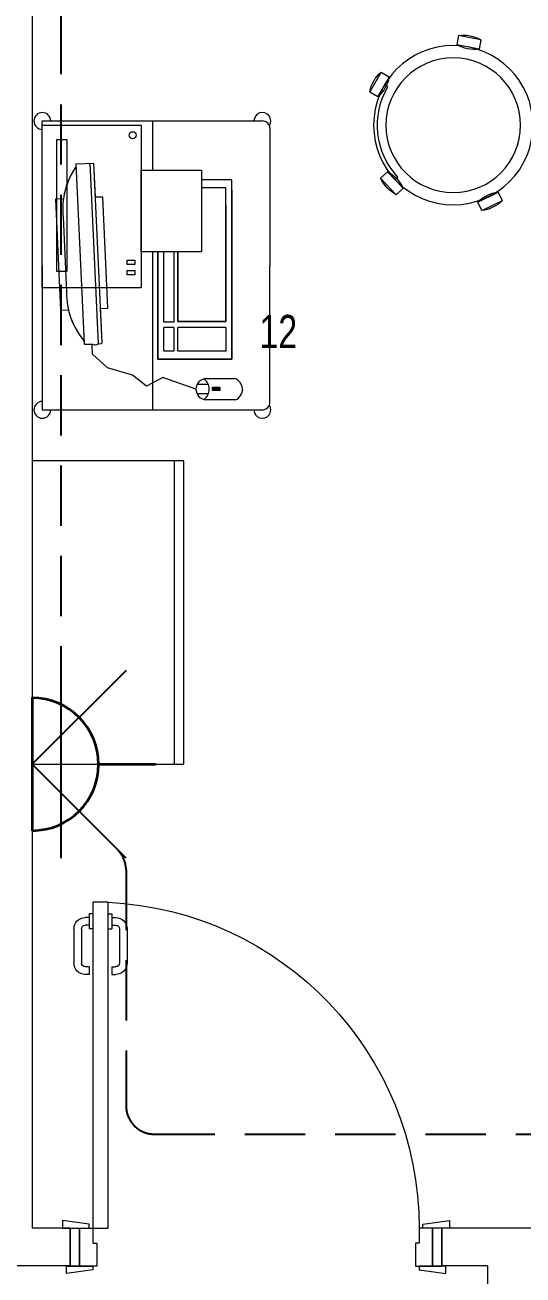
# Model space of a CAD drawing. Header units: inches. Extents: x -12418 to 57169, y -29325 to 19878.
# Drawn here: x 45264 to 46577, y -6971 to -3675 of the extents above; entities that cross this region are included whole.
import ezdxf
from ezdxf.enums import TextEntityAlignment as Align

# ---------------------------------------------------------------- set-up
doc = ezdxf.new("R2010")
doc.units = ezdxf.units.IN
doc.header["$LTSCALE"] = 25
doc.header["$MEASUREMENT"] = 0
doc.linetypes.add('DASHDOT', pattern=[25.4, 12.7, -6.35, 0, -6.35])
doc.linetypes.add('HIDDEN', pattern=[9.525, 6.35, -3.175])
doc.layers.get('0').update_dxf_attribs({"color": 8})
doc.layers.get('Defpoints').update_dxf_attribs({"color": 8})
for name, color, linetype, lineweight in [('00-Ground Floor$0$72_EGR_EQP_TAG', 142, 'Continuous', 5), ('00-Ground Floor$0$LOADING', 253, 'Continuous', 5), ('00-Ground Floor$0$Walls', 251, 'Continuous', 5), ('00-Ground Floor$0$Wooden Joinery', 251, 'Continuous', 5), ('E-LITE-CLNG-CNDT', 6, 'DASHDOT', 35), ('E-LITE-EXIT-NUMB', 6, 'Continuous', 25), ('E-POWR-FLOR-CNDT', 6, 'HIDDEN', 25), ('E-POWR-WALL @ 100', 4, 'Continuous', 35)]:
    doc.layers.add(name, color=color, linetype=linetype, lineweight=lineweight)
doc.styles.add('00-Ground Floor$0$X3G_ENTITY_257CFD', font='swisscl.ttf', dxfattribs={"height": 200})
doc.styles.add('DC_Simplex', font='SIMPLEX.shx', dxfattribs={"width": 0.7})

# ---------------------------------------------------------------- blocks, each defined once
blk = doc.blocks.new('00-Ground Floor$0$A$C72370EFE')
at = {"layer": '00-Ground Floor$0$Wooden Joinery'}
for p, q in [((-0.01, -0.03), (-0.01, -0.07)), ((0, -0.03), (-0.01, -0.03)), ((0.04, -0.03), (0.05, -0.03)), ((0.05, -0.03), (0.05, -0.07)), ((-0.01, -0.04), (-0.02, -0.04)), ((-0.01, -0.06), (-0.02, -0.06)), ((0.05, -0.04), (0.06, -0.04)), ((0.05, -0.06), (0.06, -0.06)), ((-0.05, -0.07), (-0.05, -0.16)), ((-0.03, -0.07), (-0.03, -0.16)), ((0, -0.07), (-0.01, -0.07)), ((0.04, -0.07), (0.05, -0.07)), ((0.07, -0.07), (0.07, -0.16)), ((0.09, -0.07), (0.09, -0.16)), ((-0.01, -0.17), (-0.02, -0.17)), ((-0.01, -0.19), (-0.02, -0.19)), ((-0.01, -0.17), (-0.01, -0.19)), ((0.05, -0.17), (0.06, -0.17)), ((0.05, -0.17), (0.05, -0.19)), ((0.05, -0.19), (0.06, -0.19))]:
    blk.add_line(p, q, dxfattribs=at)
for centre, radius, start, end in [((-0.02, -0.07), 0.03, 90, 180), ((-0.02, -0.07), 0.01, 90, 180), ((0.06, -0.07), 0.03, 0, 90), ((0.06, -0.07), 0.01, 0, 90), ((-0.02, -0.16), 0.03, 180, 270), ((-0.02, -0.16), 0.01, 180, 270), ((0.06, -0.16), 0.01, 270, 0), ((0.06, -0.16), 0.03, 270, 0)]:
    blk.add_arc(centre, radius, start, end, dxfattribs=at)
blk = doc.blocks.new('00-Ground Floor$0$A$C5DAD61B4')
at = {"layer": '00-Ground Floor$0$Wooden Joinery'}
for points in [[(80, 959.1), (80, 969.1), (10, 979.1), (10, 959.1)], [(940, 959.1), (940, 969.1), (1010, 979.1), (1010, 959.1)], [(70, 859.1), (70, 849.1), (0, 839.1), (0, 859.1)], [(120, 859.1), (120, 0), (80, 0), (80, 859.1)], [(950, 859.1), (950, 849.1), (1020, 839.1), (1020, 859.1)]]:
    blk.add_lwpolyline(points, close=True, dxfattribs=at)
for points in [[(45, 859.1), (45, 959.1), (20, 959.1), (20, 859.1), (45, 859.1)], [(45, 859.1), (80, 859.1), (80, 899.1), (90, 899.1), (90, 959.1), (45, 959.1), (45, 859.1)], [(975, 859.1), (940, 859.1), (940, 899.1), (930, 899.1), (930, 959.1), (975, 959.1), (975, 859.1)], [(975, 859.1), (975, 959.1), (1000, 959.1), (1000, 859.1), (975, 859.1)]]:
    blk.add_lwpolyline(points, dxfattribs=at)
blk.add_arc((80, 859.1), 860, 272.666, 0, dxfattribs=at)
at = {"layer": '00-Ground Floor$0$Wooden Joinery', "xscale": 999.9999999998854, "yscale": 999.9999999998854, "zscale": 999.9999999998854, "rotation": 180}
blk.add_blockref('00-Ground Floor$0$A$C72370EFE', (120, 0), dxfattribs=at)
blk = doc.blocks.new('00-Ground Floor$0$GF21027-P')
at = {"layer": '00-Ground Floor$0$LOADING'}
for p, q in [((0.4, 0.4), (-0.4, 0.4)), ((-0.4, 0.4), (-0.4, 0)), ((0.4, 0), (0.4, 0.4)), ((-0.4, 0.025), (0.4, 0.025)), ((-0.4, 0), (0.4, 0))]:
    blk.add_line(p, q, dxfattribs=at)
blk = doc.blocks.new('00-Ground Floor$0$M.168.61.15')
at = {"layer": '00-Ground Floor$0$LOADING'}
for p, q in [((-10248.8, 19911.8), (-10248.8, 20292.7)), ((-10248.8, 20292.7), (-9668.8, 20292.7)), ((-9958.8, 20292.7), (-9958.8, 20163.4)), ((-9648.8, 20272.7), (-9648.8, 19911.8)), ((-10160.3, 20179.3), (-10113, 20181.5)), ((-10160.3, 20179.3), (-10138.7, 19705.9)), ((-10101.1, 19705.1), (-10123, 20181)), ((-10091.3, 19708), (-10113, 20181.7)), ((-10108.9, 20091.4), (-10113, 20181.7)), ((-9749.5, 20110), (-9749.5, 19664.7)), ((-9749.5, 19664.7), (-9749.5, 20110)), ((-10193.1, 20087.5), (-10214.1, 20086.6)), ((-10193.1, 20087.5), (-10214.1, 20086.6)), ((-10214.1, 20086.6), (-10200.8, 19793.4)), ((-10214.1, 20086.6), (-10200.8, 19793.4)), ((-10089.4, 20092.2), (-10108.9, 20091.4)), ((-10089.4, 20092.2), (-10108.9, 20091.4)), ((-10076.1, 19799.1), (-10089.4, 20092.2)), ((-10076.1, 19799.1), (-10089.4, 20092.2)), ((-9765.1, 20069.2), (-9765.1, 19763.5)), ((-10193.8, 20040.3), (-10184.8, 19841.3)), ((-9958.8, 19947.3), (-9958.8, 19530.9)), ((-9944, 19664.7), (-9944, 19947.3)), ((-9944, 19947.3), (-9944, 19664.7)), ((-9902.4, 19947.3), (-9902.4, 19762.4)), ((-9892, 19763.5), (-9892, 19947.3)), ((-10248.8, 19911.8), (-10248.8, 19530.9)), ((-9648.8, 19550.9), (-9648.8, 19911.8)), ((-10200.8, 19793.4), (-10179.8, 19794.3)), ((-10200.8, 19793.4), (-10179.9, 19794.3)), ((-10095.5, 19798.2), (-10076.1, 19799.1)), ((-10095.5, 19798.2), (-10076.1, 19799.1)), ((-10091.3, 19708), (-10095.5, 19798.2)), ((-9928.4, 19685.5), (-9928.4, 19747.9)), ((-9902.4, 19747.9), (-9928.4, 19747.9)), ((-9902.4, 19747.9), (-9902.4, 19685.5)), ((-9765.1, 19763.5), (-9892, 19763.5)), ((-9765.1, 19747.9), (-9892, 19747.9)), ((-9892, 19685.5), (-9892, 19747.9)), ((-9765.1, 19747.9), (-9765.1, 19685.5)), ((-10139, 19713.2), (-10138.7, 19705.9)), ((-10136.6, 19704), (-10116.2, 19704.2)), ((-10136.6, 19704), (-10116.2, 19704.2)), ((-10116.9, 19677.7), (-10117.2, 19704.2)), ((-10101.1, 19705.1), (-10093.2, 19705.8)), ((-10101.1, 19705.1), (-10093.2, 19705.8)), ((-9902.4, 19685.5), (-9928.4, 19685.5)), ((-9765.1, 19685.5), (-9892, 19685.5)), ((-10077.1, 19641.4), (-10116.9, 19677.7)), ((-9749.5, 19664.7), (-9944, 19664.7)), ((-9944, 19664.7), (-9749.5, 19664.7)), ((-10011.5, 19622.3), (-10077.1, 19641.4)), ((-9974.3, 19593.8), (-10011.5, 19622.3)), ((-9931.1, 19616.3), (-9974.3, 19593.8)), ((-9844, 19585.4), (-9931.1, 19616.3)), ((-9811, 19597.7), (-9841.1, 19597.7)), ((-9811, 19573), (-9841.1, 19573)), ((-10248.8, 19530.9), (-9668.8, 19530.9))]:
    blk.add_line(p, q, dxfattribs=at)
for points in [[(-9988.6, 20281.4), (-9988.6, 19853.1), (-10248.8, 19853.1), (-10248.8, 20281.4)], [(-10184.6, 20243.5), (-10184.6, 19896.1), (-10210.9, 19896.1), (-10210.9, 20243.5)], [(-9829.3, 20163.4), (-9829.3, 19947.3), (-9988.6, 19947.3), (-9988.6, 20163.4)], [(-10004.9, 19926), (-10004.9, 19914.5), (-10025, 19914.5), (-10025, 19926)], [(-10004.9, 19898.7), (-10004.9, 19887.3), (-10025, 19887.3), (-10025, 19898.7)], [(-9780.9, 19591), (-9780.9, 19581.8), (-9800.5, 19581.8), (-9800.5, 19591)], [(-9783.4, 19588.5), (-9783.4, 19584.3), (-9798, 19584.3), (-9798, 19588.5)]]:
    blk.add_lwpolyline(points, close=True, dxfattribs=at)
for points in [[(-9944, 19947.3), (-9944, 19664.7), (-9749.5, 19664.7), (-9749.5, 20137.8), (-9829.3, 20137.8)], [(-9892, 19947.3), (-9892, 19763.5), (-9764.8, 19763.5), (-9764.8, 20116), (-9829.3, 20116)], [(-9902.4, 19947.3), (-9902.4, 19762.4), (-9928.4, 19762.4), (-9928.4, 19947.3)], [(-9816, 19613.4), (-9740.9, 19613.4)], [(-9721.3, 19585.4), (-9721.3, 19584.8)], [(-9739.5, 19557.4), (-9816, 19557.4)]]:
    blk.add_lwpolyline(points, dxfattribs=at)
blk.add_circle((-10010.6, 20255.2), 9.18, dxfattribs=at)
for centre, radius, start, end in [((-10248.8, 20292.7), 22.2, 0, 270), ((-9668.8, 20292.7), 22.2, 326.3067, 180), ((-9668.8, 20272.7), 20, 0, 90), ((-10002.1, 20061.1), 192.9, 144.9564, 186.199), ((-10002.1, 20061.1), 192.9, 144.9564, 172.1216), ((-9991.9, 19838), 192.9, 179.0011, 220.3267), ((-9991.9, 19838), 192.9, 193.0799, 220.3268), ((-10136.6, 19706), 2.08, 182.6241, 270.6241), ((-10136.6, 19706), 2.08, 182.6241, 270.6241), ((-10109.4, 19716.2), 13.8, 240.5606, 306.8112), ((-10109.4, 19716.2), 13.8, 240.5606, 306.8112), ((-10093.4, 19707.9), 2.08, 274.6241, 2.6239), ((-10093.4, 19707.9), 2.08, 274.6241, 2.6239), ((-9816, 19585.4), 28, 90, 270), ((-9751.5, 19585.1), 30.2, 293.3421, 69.5419), ((-9841.6, 19585.4), 33, 304.6644, 55.3356), ((-10248.8, 19530.9), 22.2, 90, 0), ((-9668.8, 19550.9), 20, 270, 0), ((-9668.8, 19530.9), 22.2, 180, 33.6936)]:
    blk.add_arc(centre, radius, start, end, dxfattribs=at)
blk = doc.blocks.new('00-Ground Floor')
at = {"layer": '00-Ground Floor$0$LOADING', "extrusion": (-2.75759e-10, -1.16581e-09, -1)}
for p, q in [((46407, -3702.5, 0), (46402.2, -3727, 0)), ((46465.9, -3714, 0), (46407, -3702.5, 0)), ((46465.9, -3714, 0), (46461, -3738.6, 0)), ((46461, -3738.6, 0), (46402.2, -3727, 0)), ((46202.4, -3799.2, 0), (46172.6, -3851.3, 0)), ((46224.1, -3811.6, 0), (46194.3, -3863.7, 0)), ((46202.4, -3799.2, 0), (46224.1, -3811.6, 0)), ((46172.6, -3851.3, 0), (46194.3, -3863.7, 0)), ((46220.8, -3837.4, 0), (46212.2, -3832.3, 0)), ((46219.5, -4061.7, 0), (46201.4, -4078.9, 0)), ((46242.7, -4122.4, 0), (46201.4, -4078.9, 0)), ((46260.8, -4105.2, 0), (46219.5, -4061.7, 0)), ((46247, -4076, 0), (46239.7, -4082.8, 0)), ((46260.8, -4105.2, 0), (46242.7, -4122.4, 0)), ((46457.5, -4141.7, 0), (46511.5, -4115.6, 0)), ((46522.4, -4138.1, 0), (46511.5, -4115.6, 0)), ((46468.3, -4164.2, 0), (46457.5, -4141.7, 0)), ((46468.3, -4164.2, 0), (46522.4, -4138.1, 0))]:
    blk.add_line(p, q, dxfattribs=at)
for radius in [210, 177.5]:
    blk.add_circle((-46392.9, -3939.2, 0), radius, dxfattribs=at)
for centre, radius, start, end in [((-46419.6, -3794.1, 0), 92.5, 82.1819, 120.0312), ((-46448.5, -3646.9, 0), 92.5, 262.1819, 300.0312), ((-46263.5, -3868.7, 0), 92.5, 10.8573, 48.7066), ((-46133.3, -3794.2, 0), 92.5, 190.8573, 228.7066), ((-46392.9, -3939.2, 0), 200, 316.853, 30.615), ((-46285.5, -4040.4, 0), 92.5, 297.5282, 335.3775), ((-46176.7, -4143.7, 0), 92.5, 117.5282, 155.3775), ((-46522.5, -4207.4, 0), 92.5, 45.294, 83.1433), ((-46457.3, -4072.3, 0), 92.5, 225.294, 263.1433)]:
    blk.add_arc(centre, radius, start, end, dxfattribs=at)
at = {"layer": '00-Ground Floor$0$Walls'}
for p, q in [((45282.9, -2847.4, 0), (45282.9, -6847.4, 0)), ((45382.9, -6847.4, 0), (45282.9, -6847.4, 0)), ((45382.9, -6847.4, 0), (45382.9, -6947.4, 0)), ((48817.9, -6847.4, 0), (46362.9, -6847.4, 0)), ((46362.9, -6847.4, 0), (46362.9, -6947.4, 0)), ((45382.9, -6947.4, 0), (44757.5, -6947.4, 0)), ((46482.9, -6947.4, 0), (46362.9, -6947.4, 0)), ((46482.9, -6947.4, 0), (46482.9, -7667.4, 0))]:
    blk.add_line(p, q, dxfattribs=at)
at = {"layer": '00-Ground Floor$0$LOADING'}
blk.add_blockref('00-Ground Floor$0$M.168.61.15', (55558.4, -24220.7), dxfattribs=at)
at = {"layer": '00-Ground Floor$0$LOADING', "color": 1, "xscale": 1000, "yscale": 1000, "zscale": 1000, "rotation": 90.00000002091177}
blk.add_blockref('00-Ground Floor$0$GF21027-P', (45682.9, -5224.5, 0), dxfattribs=at)
at = {"layer": '00-Ground Floor$0$Wooden Joinery', "xscale": -1, "rotation": 180}
blk.add_blockref('00-Ground Floor$0$A$C5DAD61B4', (45362.9, -5988.4, 0), dxfattribs=at)
at = {"layer": '00-Ground Floor$0$72_EGR_EQP_TAG', "insert": (45931.6, -4439.5, 0), "char_height": 87.47, "attachment_point": 2, "style": '00-Ground Floor$0$X3G_ENTITY_257CFD'}
blk.add_mtext('12', dxfattribs=at)
blk = doc.blocks.new('*U36')
blk.add_line((-1.75, 0), (-3.25, 0))
blk.add_lwpolyline([(0, 1.75, 1), (0, -1.75)], format="xyb", close=True)
at = {"layer": 'Defpoints'}
for p, q in [((-2.475, 2.475), (0, 0)), ((-0.758, -2.475), (-0.758, 2.475)), ((-2.475, -2.475), (0, 0))]:
    blk.add_line(p, q, dxfattribs=at)
at = {"layer": 'E-LITE-EXIT-NUMB', "style": 'DC_Simplex', "width": 0.7, "flags": 8}
blk.add_attdef('TYPE', text='', height=2, rotation=360, dxfattribs=at).set_placement((-2.682, 5.238), align=Align.RIGHT)
blk.add_attdef('CIRCUIT', (2.682, 5.238), '', height=2, rotation=360, dxfattribs=at)

msp = doc.modelspace()

# ---------------------------------------------------------------- linework, layer by layer
at = {"layer": 'E-POWR-FLOR-CNDT', "elevation": 0}
for points in [[(45616, -2971.2), (45514.2, -3072.9, -0.198912), (45461.2, -3094.9), (45433.7, -3094.9, 0.414214), (45358.7, -3169.9), (45358.7, -5548.7)], [(45406.7, -5748.2), (45508.4, -5850, -0.198912), (45530.4, -5903.1), (45530.4, -6524.9, 0.414214), (45605.4, -6599.9), (46695.7, -6599.9, -0.198912), (46748.7, -6621.9), (46850.5, -6723.7)]]:
    msp.add_lwpolyline(points, format="xyb", dxfattribs=at)

# ---------------------------------------------------------------- block references
at = {"layer": 'E-LITE-CLNG-CNDT'}
msp.add_blockref('00-Ground Floor', (0, 0), dxfattribs=at)
at = {"layer": 'E-POWR-WALL @ 100', "xscale": 100, "yscale": 100, "zscale": 100, "rotation": 180}
msp.add_blockref('*U36', (45282.9, -5624.5, 0), dxfattribs=at)

doc.saveas('drawing.dxf')
